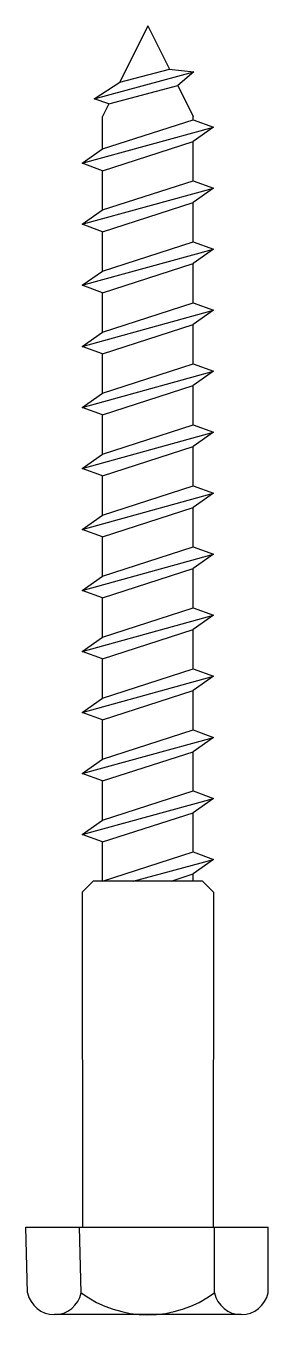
# Model space of a CAD drawing. Header units: millimetres. Extents: x 370.3 to 381.3, y 157 to 216.3.
import ezdxf

# ---------------------------------------------------------------- set-up
doc = ezdxf.new("R2010")
doc.units = ezdxf.units.MM

# ---------------------------------------------------------------- blocks, each defined once
blk = doc.blocks.new('DIN571')
for p, q in [((0.038, 55), (-1.249, 52.425)), ((0.038, 55), (1.028, 53.02)), ((-2.422, 51.658), (2.136, 52.905)), ((-1.249, 52.425), (1.028, 53.02)), ((1.008, 53.014), (2.136, 52.905)), ((2.136, 52.905), (1.405, 52.267)), ((-2.422, 51.658), (-1.249, 52.425)), ((-1.748, 51.427), (1.405, 52.267)), ((1.405, 52.267), (2.114, 50.847)), ((-1.748, 51.427), (-2.422, 51.658)), ((-1.748, 51.427), (-2.038, 50.847)), ((-2.038, 49.366), (-2.038, 50.847)), ((-2.038, 49.366), (2.114, 50.706)), ((2.114, 50.706), (2.114, 50.847)), ((2.114, 50.706), (3.038, 50.365)), ((-2.962, 48.711), (3.038, 50.365)), ((3.038, 50.365), (2.114, 49.71)), ((-2.962, 48.711), (-2.038, 49.366)), ((-2.038, 48.371), (2.114, 49.71)), ((2.114, 47.913), (2.114, 49.71)), ((-2.038, 48.371), (-2.962, 48.711)), ((-2.038, 46.574), (-2.038, 48.371)), ((-2.962, 45.918), (3.038, 47.573)), ((-2.038, 46.574), (2.114, 47.913)), ((2.114, 47.913), (3.038, 47.573)), ((3.038, 47.573), (2.114, 46.918)), ((-2.038, 45.578), (2.114, 46.918)), ((2.114, 45.119), (2.114, 46.918)), ((-2.962, 45.918), (-2.038, 46.574)), ((-2.038, 45.578), (-2.962, 45.918)), ((-2.038, 43.779), (-2.038, 45.578)), ((-2.038, 43.779), (2.114, 45.119)), ((2.114, 45.119), (3.038, 44.778)), ((-2.962, 43.124), (3.038, 44.778)), ((3.038, 44.778), (2.114, 44.123)), ((-2.038, 42.784), (2.114, 44.123)), ((2.114, 42.326), (2.114, 44.123)), ((-2.962, 43.124), (-2.038, 43.779)), ((-2.038, 42.784), (-2.962, 43.124)), ((-2.038, 40.986), (-2.038, 42.784)), ((-2.038, 40.986), (2.114, 42.326)), ((2.114, 42.326), (3.038, 41.985)), ((-2.962, 40.331), (3.038, 41.985)), ((3.038, 41.985), (2.114, 41.33)), ((-2.962, 40.331), (-2.038, 40.986)), ((-2.038, 39.991), (2.114, 41.33)), ((2.114, 39.532), (2.114, 41.33)), ((-2.038, 39.991), (-2.962, 40.331)), ((-2.038, 38.192), (-2.038, 39.991)), ((-2.962, 37.537), (3.038, 39.191)), ((-2.038, 38.192), (2.114, 39.532)), ((2.114, 39.532), (3.038, 39.191)), ((3.038, 39.191), (2.114, 38.536)), ((-2.962, 37.537), (-2.038, 38.192)), ((-2.038, 37.196), (2.114, 38.536)), ((2.114, 36.739), (2.114, 38.536)), ((-2.038, 37.196), (-2.962, 37.537)), ((-2.038, 35.399), (-2.038, 37.196)), ((-2.962, 34.744), (3.038, 36.398)), ((-2.038, 35.399), (2.114, 36.739)), ((2.114, 36.739), (3.038, 36.398)), ((3.038, 36.398), (2.114, 35.743)), ((-2.038, 34.403), (2.114, 35.743)), ((2.114, 33.944), (2.114, 35.743)), ((-2.962, 34.744), (-2.038, 35.399)), ((-2.038, 34.403), (-2.962, 34.744)), ((-2.038, 32.605), (-2.038, 34.403)), ((-2.038, 32.605), (2.114, 33.944)), ((2.114, 33.944), (3.038, 33.604)), ((-2.962, 31.95), (3.038, 33.604)), ((3.038, 33.604), (2.114, 32.949)), ((-2.038, 31.609), (2.114, 32.949)), ((2.114, 31.151), (2.114, 32.949)), ((-2.962, 31.95), (-2.038, 32.605)), ((-2.038, 31.609), (-2.962, 31.95)), ((-2.038, 29.812), (-2.038, 31.609)), ((-2.038, 29.812), (2.114, 31.151)), ((2.114, 31.151), (3.038, 30.811)), ((-2.962, 29.157), (3.038, 30.811)), ((3.038, 30.811), (2.114, 30.156)), ((-2.962, 29.157), (-2.038, 29.812)), ((-2.038, 28.816), (2.114, 30.156)), ((2.114, 28.357), (2.114, 30.156)), ((-2.038, 28.816), (-2.962, 29.157)), ((-2.038, 27.018), (-2.038, 28.816)), ((-2.962, 26.362), (3.038, 28.017)), ((-2.038, 27.018), (2.114, 28.357)), ((2.114, 28.357), (3.038, 28.017)), ((3.038, 28.017), (2.114, 27.361)), ((-2.038, 26.022), (2.114, 27.361)), ((2.114, 25.564), (2.114, 27.361)), ((-2.962, 26.362), (-2.038, 27.018)), ((-2.038, 26.022), (-2.962, 26.362)), ((-2.038, 24.225), (-2.038, 26.022)), ((-2.038, 24.225), (2.114, 25.564)), ((2.114, 25.564), (3.038, 25.224)), ((-2.962, 23.57), (3.038, 25.224)), ((3.038, 25.224), (2.114, 24.569)), ((-2.038, 23.229), (2.114, 24.569)), ((2.114, 22.77), (2.114, 24.569)), ((-2.962, 23.57), (-2.038, 24.225)), ((-2.038, 23.229), (-2.962, 23.57)), ((-2.038, 21.43), (-2.038, 23.229)), ((-2.038, 21.43), (2.114, 22.77)), ((2.114, 22.77), (3.038, 22.429)), ((-2.962, 20.775), (3.038, 22.429)), ((3.038, 22.429), (2.114, 21.774)), ((-2.962, 20.775), (-2.038, 21.43)), ((-2.038, 20.435), (2.114, 21.774)), ((2.114, 19.977), (2.114, 21.774)), ((-2.038, 20.435), (-2.962, 20.775)), ((-2.038, 18.637), (-2.038, 20.435)), ((-2.962, 17.982), (3.038, 19.636)), ((-2.038, 18.637), (2.114, 19.977)), ((2.114, 19.977), (3.038, 19.636)), ((3.038, 19.636), (2.114, 18.981)), ((-2.962, 17.982), (-2.038, 18.637)), ((-2.038, 17.642), (2.114, 18.981)), ((2.114, 17.183), (2.114, 18.981)), ((-2.038, 17.642), (-2.962, 17.982)), ((-2.038, 15.847), (-2.038, 17.642)), ((-2.038, 15.847), (2.114, 17.183)), ((-0.631, 15.847), (3.038, 16.842)), ((2.114, 17.183), (3.038, 16.842)), ((3.038, 16.842), (2.114, 16.187)), ((1.1, 15.847), (2.114, 16.187)), ((2.114, 15.847), (2.114, 16.187)), ((-2.965, 15.347), (-2.465, 15.847)), ((2.542, 15.847), (-2.465, 15.847)), ((2.542, 15.847), (3.041, 15.347)), ((-2.965, 15.347), (-2.956, 0)), ((3.041, 15.347), (3.033, 0)), ((-5.538, 0), (5.538, 0)), ((-5.462, -3), (-5.538, 0)), ((-3.012, -3), (-3.088, 0)), ((3.088, -3), (3.088, 0)), ((5.538, -3), (5.538, 0)), ((4.313, -4), (-4.237, -4))]:
    blk.add_line(p, q)
for centre, radius, start, end in [((-4.237, -2.75), 1.25, 191.54865, 348.45135), ((0.038, 1.128), 5.132, 233.53899, 306.46101), ((4.313, -2.75), 1.25, 191.54865, 348.45135)]:
    blk.add_arc(centre, radius, start, end)

msp = doc.modelspace()

# ---------------------------------------------------------------- block references
msp.add_blockref('DIN571', (375.801, 161.334))

doc.saveas('drawing.dxf')
